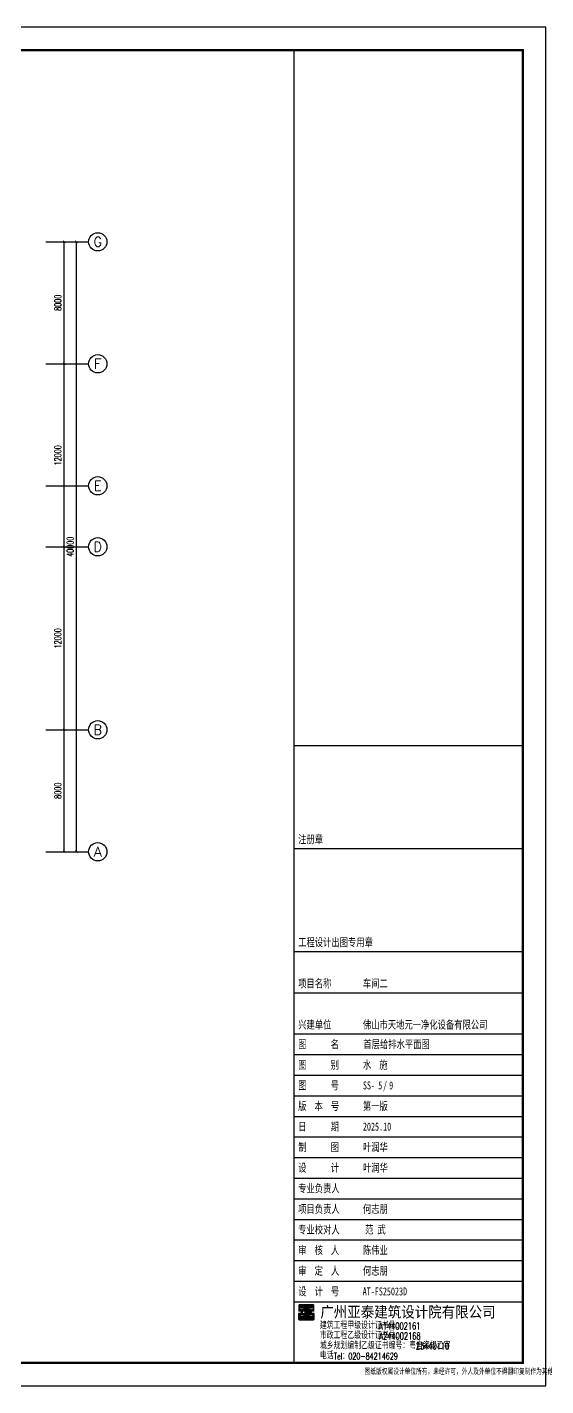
# Model space of a CAD drawing. Extents: x -620248 to 571765, y -684907 to -323071.
# Drawn here: x -123532 to -89559, y -431204 to -342104 of the extents above; entities that cross this region are included whole.
import ezdxf
from ezdxf.enums import TextEntityAlignment as Align

# ---------------------------------------------------------------- set-up
doc = ezdxf.new("R2010")
doc.units = 0
doc.header["$LTSCALE"] = 1000
doc.header["$MEASUREMENT"] = 0
for name, color, linetype in [('4', 4, 'Continuous'), ('9', 9, 'Continuous'), ('AXIS', 3, 'Continuous'), ('AXIS_TEXT', 7, 'Continuous'), ('PUB_TITLE', 4, 'Continuous'), ('TWT_TEXT', 7, 'Continuous'), ('WALL', 7, 'Continuous'), ('框', 130, 'Continuous')]:
    doc.layers.add(name, color=color, linetype=linetype)
doc.styles.add('-宋体', font='simsun_0.shx', dxfattribs={"width": 0.8})
doc.styles.add('_TCH_AXIS', font='COMPLEX', dxfattribs={"bigfont": 'GBCBIG'})
doc.styles.add('_TCH_DIM', font='SIMPLEX.shx', dxfattribs={"width": 0.8, "bigfont": 'GBCBIG.shx'})
doc.styles.add('_TCH_DIM_T3', font='SIMPLEX.shx', dxfattribs={"width": 0.564706, "bigfont": 'GBCBIG.shx'})
doc.styles.add('COMPLEX', font='COMPLEX')
doc.styles.add('TBC', font='simhei_0.shx', dxfattribs={"width": 0.9})
doc.styles.add('天正', font='SIMPLEX.shx', dxfattribs={"width": 0.7, "bigfont": 'HZTXT.shx'})
doc.dimstyles.new('_TCH_ARCH&&150', dxfattribs={"dimtxt": 446.25, "dimasz": 150, "dimexe": 375, "dimexo": 450, "dimgap": 189.375, "dimtad": 1, "dimdec": 0, "dimzin": 0, "dimdsep": 46, "dimtxsty": '_TCH_DIM_T3', "dimblk": 'ARCHTICK', "dimcen": 0.09, "dimclrt": 7, "dimazin": 2, "dimtfac": 1, "dimtdec": 0, "dimtix": 1, "dimtmove": 2, "dimatfit": 3, "dimfxl": 1, "dimtolj": 1, "dimtzin": 0, "dimarcsym": 0})

# ---------------------------------------------------------------- blocks, each defined once
blk = doc.blocks.new('_ArchTick')
at = {"color": 0, "linetype": 'ByBlock', "const_width": 0.4}
blk.add_lwpolyline([(-0.5, -0.5), (0.5, 0.5)], dxfattribs=at)
blk = doc.blocks.new('*D246')
at = {"layer": 'AXIS', "color": 0, "lineweight": -2, "transparency": 16777216}
for p, q in [((119150, 48500), (121075, 48500)), ((120700, 8500), (120700, 48500)), ((119150, 8500), (121075, 8500))]:
    blk.add_line(p, q, dxfattribs=at)
at = {"layer": 'Defpoints', "color": 0, "transparency": 16777216}
for p in [(118700, 48500), (120700, 48500), (118700, 8500)]:
    blk.add_point(p, dxfattribs=at)
at = {"layer": 'AXIS', "color": 0, "lineweight": -2, "transparency": 16777216, "xscale": 150, "yscale": 150, "zscale": 150}
for p, rotation in [((120700, 48500), 90), ((120700, 8500), 270)]:
    blk.add_blockref('_ArchTick', p, dxfattribs=dict(at, rotation=rotation))
at = {"layer": 'AXIS', "color": 7, "transparency": 16777216, "insert": (120287, 28500), "char_height": 446.2, "attachment_point": 5, "rotation": 90, "style": '_TCH_DIM_T3'}
blk.add_mtext('\\A1;40000', dxfattribs=at)
blk = doc.blocks.new('*D247')
at = {"layer": 'AXIS', "color": 0, "lineweight": -2, "transparency": 16777216}
for p, q in [((119150, 16500), (120275, 16500)), ((119900, 8500), (119900, 16500)), ((119150, 8500), (120275, 8500))]:
    blk.add_line(p, q, dxfattribs=at)
at = {"layer": 'Defpoints', "color": 0, "transparency": 16777216}
for p in [(118700, 16500), (119900, 16500), (118700, 8500)]:
    blk.add_point(p, dxfattribs=at)
at = {"layer": 'AXIS', "color": 0, "lineweight": -2, "transparency": 16777216, "xscale": 150, "yscale": 150, "zscale": 150}
for p, rotation in [((119900, 16500), 90), ((119900, 8500), 270)]:
    blk.add_blockref('_ArchTick', p, dxfattribs=dict(at, rotation=rotation))
at = {"layer": 'AXIS', "color": 7, "transparency": 16777216, "insert": (119487, 12500), "char_height": 446.2, "attachment_point": 5, "rotation": 90, "style": '_TCH_DIM_T3'}
blk.add_mtext('\\A1;8000', dxfattribs=at)
blk = doc.blocks.new('*D248')
at = {"layer": 'AXIS', "color": 0, "lineweight": -2, "transparency": 16777216}
for p, q in [((119150, 28500), (120275, 28500)), ((119900, 16500), (119900, 28500)), ((119150, 16500), (120275, 16500))]:
    blk.add_line(p, q, dxfattribs=at)
at = {"layer": 'Defpoints', "color": 0, "transparency": 16777216}
for p in [(118700, 28500), (119900, 28500), (118700, 16500)]:
    blk.add_point(p, dxfattribs=at)
at = {"layer": 'AXIS', "color": 0, "lineweight": -2, "transparency": 16777216, "xscale": 150, "yscale": 150, "zscale": 150}
for p, rotation in [((119900, 28500), 90), ((119900, 16500), 270)]:
    blk.add_blockref('_ArchTick', p, dxfattribs=dict(at, rotation=rotation))
at = {"layer": 'AXIS', "color": 7, "transparency": 16777216, "insert": (119487, 22500), "char_height": 446.2, "attachment_point": 5, "rotation": 90, "style": '_TCH_DIM_T3'}
blk.add_mtext('\\A1;12000', dxfattribs=at)
blk = doc.blocks.new('*D249')
at = {"layer": 'AXIS', "color": 0, "lineweight": -2, "transparency": 16777216}
for p, q in [((119150, 40500), (120275, 40500)), ((119900, 28500), (119900, 40500)), ((119150, 28500), (120275, 28500))]:
    blk.add_line(p, q, dxfattribs=at)
at = {"layer": 'Defpoints', "color": 0, "transparency": 16777216}
for p in [(118700, 40500), (119900, 40500), (118700, 28500)]:
    blk.add_point(p, dxfattribs=at)
at = {"layer": 'AXIS', "color": 0, "lineweight": -2, "transparency": 16777216, "xscale": 150, "yscale": 150, "zscale": 150}
for p, rotation in [((119900, 40500), 90), ((119900, 28500), 270)]:
    blk.add_blockref('_ArchTick', p, dxfattribs=dict(at, rotation=rotation))
at = {"layer": 'AXIS', "color": 7, "transparency": 16777216, "insert": (119487, 34500), "char_height": 446.2, "attachment_point": 5, "rotation": 90, "style": '_TCH_DIM_T3'}
blk.add_mtext('\\A1;12000', dxfattribs=at)
blk = doc.blocks.new('*D250')
at = {"layer": 'AXIS', "color": 0, "lineweight": -2, "transparency": 16777216}
for p, q in [((119150, 48500), (120275, 48500)), ((119900, 40500), (119900, 48500)), ((119150, 40500), (120275, 40500))]:
    blk.add_line(p, q, dxfattribs=at)
at = {"layer": 'Defpoints', "color": 0, "transparency": 16777216}
for p in [(118700, 48500), (119900, 48500), (118700, 40500)]:
    blk.add_point(p, dxfattribs=at)
at = {"layer": 'AXIS', "color": 0, "lineweight": -2, "transparency": 16777216, "xscale": 150, "yscale": 150, "zscale": 150}
for p, rotation in [((119900, 48500), 90), ((119900, 40500), 270)]:
    blk.add_blockref('_ArchTick', p, dxfattribs=dict(at, rotation=rotation))
at = {"layer": 'AXIS', "color": 7, "transparency": 16777216, "insert": (119487, 44500), "char_height": 446.2, "attachment_point": 5, "rotation": 90, "style": '_TCH_DIM_T3'}
blk.add_mtext('\\A1;8000', dxfattribs=at)
blk = doc.blocks.new('_AXISO')
blk.add_circle((0, 0), 0.5)
at = {"layer": 'AXIS_TEXT', "style": 'COMPLEX', "width": 1.041667}
blk.add_attdef('A', text='', height=0.56, dxfattribs=at).set_placement((-0.25, -0.28), (0.25, -0.28), align=Align.FIT)
blk = doc.blocks.new('A$C54597E38')
at = {"layer": '9'}
h = blk.add_hatch(dxfattribs=at)
h.set_pattern_fill('ANSI31', color=256, scale=70.630202, angle=135, style=0)
h.set_pattern_definition([(180, (-153496.256, -56662.455), (-2e-15, -8.82877527), [])])
edge = h.paths.add_edge_path()
edge.add_line((99, 458), (99, 400))
edge.add_line((99, 400), (0, 400))
edge.add_line((0, 400), (0, 620))
edge.add_arc((64, 620), 63.6, 90, 180, ccw=False)
edge.add_line((64, 683), (622, 683))
edge.add_arc((622, 620), 63.6, 0, 90, ccw=False)
edge.add_line((685, 620), (685, 396))
edge.add_line((685, 396), (594, 396))
edge.add_line((594, 396), (594, 463))
edge.add_line((594, 463), (614, 463))
edge.add_line((614, 463), (624, 463))
edge.add_line((624, 463), (624, 613))
edge.add_line((624, 613), (68, 613))
edge.add_line((68, 613), (68, 458))
edge.add_line((68, 458), (99, 458))
h.paths.add_polyline_path([(369, 293), (369, 582), (586, 582), (586, 519), (436, 519), (436, 458), (557, 458), (557, 225), (431, 225), (431, 166), (588, 166), (588, 112), (370, 112), (370, 226), (321, 226), (321, 112), (103, 112), (103, 166), (260, 166), (260, 225), (133, 225), (133, 458), (255, 458), (255, 519), (104, 519), (104, 582), (321, 582), (321, 293)])
h.paths.add_polyline_path([(196, 399), (265, 399), (265, 289), (196, 289)], flags=16)
h.paths.add_polyline_path([(494, 399), (425, 399), (425, 289), (494, 289)], flags=16)
edge = h.paths.add_edge_path()
edge.add_line((99, 225), (99, 283))
edge.add_line((99, 283), (0, 283))
edge.add_line((0, 283), (0, 64))
edge.add_arc((64, 64), 63.6, 180, 270)
edge.add_line((64, 0), (622, 0))
edge.add_arc((622, 64), 63.6, 270, 360)
edge.add_line((685, 64), (685, 287))
edge.add_line((685, 287), (594, 287))
edge.add_line((594, 287), (594, 220))
edge.add_line((594, 220), (614, 220))
edge.add_line((614, 220), (624, 220))
edge.add_line((624, 220), (624, 71))
edge.add_line((624, 71), (68, 71))
edge.add_line((68, 71), (68, 225))
edge.add_line((68, 225), (99, 225))
blk.add_lwpolyline([(99, 225), (99, 283), (0, 283), (0, 64, 0.414214), (64, 0), (622, 0, 0.414214), (685, 64), (685, 287), (594, 287), (594, 220), (614, 220), (624, 220), (624, 71), (68, 71), (68, 225)], format="xyb", close=True, dxfattribs=at)
blk.add_lwpolyline([(369, 293), (369, 293), (369, 582), (586, 582), (586, 519), (436, 519), (436, 458), (557, 458), (557, 225), (431, 225), (431, 166), (588, 166), (588, 112), (370, 112), (370, 226), (321, 226), (321, 112), (103, 112), (103, 166), (260, 166), (260, 225), (133, 225), (133, 458), (255, 458), (255, 519), (104, 519), (104, 582), (321, 582), (321, 293), (369, 293)], dxfattribs=at)
blk.add_lwpolyline([(494, 399), (425, 399), (425, 289), (494, 289)], close=True, dxfattribs=at)
blk = doc.blocks.new('标框')
at = {"layer": '4'}
for p, q in [((-105112, 98008), (-105112, 71592)), ((-95112, 98008), (-95112, 71592))]:
    blk.add_line(p, q, dxfattribs=at)
at = {"layer": '框'}
for p, q in [((-105112, 111592), (-105112, 71592)), ((-95112, 111592), (-95112, 71592)), ((-105112, 98584), (-95112, 98584)), ((-105112, 94081), (-95112, 94081)), ((-105112, 89578), (-95112, 89578)), ((-105112, 87777), (-95112, 87777)), ((-105112, 85976), (-95112, 85976)), ((-105112, 85075), (-95112, 85075)), ((-105112, 84174), (-95112, 84174)), ((-105112, 83274), (-95112, 83274)), ((-105112, 82373), (-95112, 82373)), ((-105112, 81473), (-95112, 81473)), ((-105112, 80572), (-95112, 80572)), ((-105112, 79671), (-95112, 79671)), ((-105112, 78771), (-95112, 78771)), ((-105112, 77870), (-95112, 77870)), ((-105112, 76970), (-95112, 76970)), ((-105112, 76069), (-95112, 76069)), ((-105112, 75168), (-95112, 75168)), ((-105112, 74268), (-95112, 74268))]:
    blk.add_line(p, q, dxfattribs=at)
at = {"layer": '4'}
blk.add_blockref('A$C54597E38', (-104913, 73473), dxfattribs=at)
at = {"layer": 'TWT_TEXT', "style": 'TBC', "width": 0.9}
blk.add_text('广州亚泰建筑设计院有限公司', height=480, dxfattribs=at).set_placement((-103962, 73582))
at = {"layer": 'TWT_TEXT', "style": '_TCH_DIM'}
for s, height, p in [('建筑工程甲级设计证书号：', 300, (-103979, 73080)), ('城乡规划编制乙级证书编号：粤自资规乙字', 300, (-103979, 72198)), ('市政工程乙级设计证书号：', 300, (-103979, 72647)), ('电话', 300, (-103979, 71765)), ('图纸版权属设计单位所有，未经许可，外人及外单位不得翻印复制作为其他工程之用', 249.73, (-102027, 71082))]:
    blk.add_text(s, height=height, rotation=359.99972, dxfattribs=at).set_placement(p)
at = {"layer": 'TWT_TEXT', "style": '天正', "width": 0.67}
for s, height, p in [('A144002161', 300, (-101392, 73058)), ('A244002168', 300, (-101382, 72625)), ('23440110', 300, (-99787, 72179)), ('Tel：020-84214629', 290, (-103368, 71744))]:
    blk.add_text(s, height=height, rotation=359.99972, dxfattribs=at).set_placement(p)
at = {"layer": '框', "style": '-宋体', "width": 0.74}
for s, p in [('注册章', (-104927, 94312)), ('工程设计出图专用章', (-104926, 89809)), ('项目名称', (-104926, 88008)), ('车间二', (-102099, 88008)), ('兴建单位', (-104926, 86207)), ('佛山市天地元一净化设备有限公司', (-102100, 86207)), ('图      名', (-104926, 85353)), ('图      别', (-104926, 84452)), ('图      号', (-104926, 83552)), ('版  本  号', (-104927, 82651)), ('第一版', (-102100, 82651)), ('日      期', (-104926, 81751)), ('2025.10', (-102099, 81751)), ('制      图', (-104926, 80850)), ('设      计', (-104926, 79950)), ('专业负责人', (-104926, 79049)), ('项目负责人', (-104926, 78148)), ('专业校对人', (-104926, 77248)), ('审  核  人', (-104926, 76347)), ('审  定  人', (-104926, 75447)), ('设  计  号', (-104926, 74546)), ('AT-FS25023D', (-102108, 74546))]:
    blk.add_text(s, height=350, dxfattribs=at).set_placement(p)
for s, p in [('叶润华', (-101553, 80850)), ('叶润华', (-101553, 79950)), ('何志朋', (-101553, 78148)), ('范 武', (-101553, 77248)), ('陈伟业', (-101553, 76347)), ('何志朋', (-101553, 75447))]:
    blk.add_text(s, height=350, dxfattribs=at).set_placement(p, align=Align.CENTER)
blk = doc.blocks.new('框')
at = {"layer": '4'}
for p, q in [((-296744, 162730), (-296744, 136314)), ((-286744, 162730), (-286744, 136314))]:
    blk.add_line(p, q, dxfattribs=at)
at = {"layer": '框'}
for p, q in [((-296744, 176314), (-296744, 136314)), ((-286744, 176314), (-286744, 136314))]:
    blk.add_line(p, q, dxfattribs=at)
at = {"layer": '4'}
blk.add_blockref('标框', (-191632, 64721), dxfattribs=at)
at = {"layer": '框', "style": '-宋体', "width": 0.74}
for s, p in [('水  施', (-293732, 149174)), ('SS-  /', (-293732, 148273)), ('9', (-292587, 148273))]:
    blk.add_text(s, height=350, dxfattribs=at).set_placement(p)
blk = doc.blocks.new('A$C1DF5696A')
at = {"layer": 'AXIS'}
for p, q in [((118700, 48500), (121500, 48500)), ((118700, 40500), (121500, 40500)), ((118700, 32500), (121500, 32500)), ((118700, 28500), (121500, 28500)), ((118700, 16500), (121500, 16500)), ((118700, 8500), (121500, 8500))]:
    blk.add_line(p, q, dxfattribs=at)
ref = blk.add_blockref('_AXISO', (122100, 48500), dxfattribs=dict(at, xscale=1200, yscale=1200, zscale=1200))
ref.add_attrib('A', 'G', dxfattribs={"layer": 'AXIS_TEXT', "height": 637.8, "style": '_TCH_AXIS'}).set_placement((121826.7, 48181.1), (122373.3, 48181.1), align=Align.FIT)
ref = blk.add_blockref('_AXISO', (122100, 40500), dxfattribs=dict(at, xscale=1200, yscale=1200, zscale=1200))
ref.add_attrib('A', 'F', dxfattribs={"layer": 'AXIS_TEXT', "height": 668.2, "style": '_TCH_AXIS'}).set_placement((121845.5, 40165.9), (122354.5, 40165.9), align=Align.FIT)
ref = blk.add_blockref('_AXISO', (122100, 32500), dxfattribs=dict(at, xscale=1200, yscale=1200, zscale=1200))
ref.add_attrib('A', 'E', dxfattribs={"layer": 'AXIS_TEXT', "height": 668.2, "style": '_TCH_AXIS'}).set_placement((121845.5, 32165.9), (122354.5, 32165.9), align=Align.FIT)
ref = blk.add_blockref('_AXISO', (122100, 28500), dxfattribs=dict(at, xscale=1200, yscale=1200, zscale=1200))
ref.add_attrib('A', 'D', dxfattribs={"layer": 'AXIS_TEXT', "height": 652.9, "style": '_TCH_AXIS'}).set_placement((121835.7, 28173.6), (122364.3, 28173.6), align=Align.FIT)
ref = blk.add_blockref('_AXISO', (122100, 16500), dxfattribs=dict(at, xscale=1200, yscale=1200, zscale=1200))
ref.add_attrib('A', 'B', dxfattribs={"layer": 'AXIS_TEXT', "height": 652.9, "style": '_TCH_AXIS'}).set_placement((121835.7, 16173.6), (122364.3, 16173.6), align=Align.FIT)
ref = blk.add_blockref('_AXISO', (122100, 8500), dxfattribs=dict(at, xscale=1200, yscale=1200, zscale=1200))
ref.add_attrib('A', 'A', dxfattribs={"layer": 'AXIS_TEXT', "height": 637.8, "style": '_TCH_AXIS'}).set_placement((121826.7, 8181.1), (122373.3, 8181.1), align=Align.FIT)
for p1, p2, distance, picture, middle in [((118700, 8500), (118700, 48500), -2000, '*D246', (120287.5, 28500)), ((118700, 40500), (118700, 48500), -1200, '*D250', (119487.5, 44500)), ((118700, 28500), (118700, 40500), -1200, '*D249', (119487.5, 34500)), ((118700, 16500), (118700, 28500), -1200, '*D248', (119487.5, 22500)), ((118700, 8500), (118700, 16500), -1200, '*D247', (119487.5, 12500))]:
    dim = blk.add_aligned_dim(p1=p1, p2=p2, distance=distance, dimstyle='_TCH_ARCH&&150', dxfattribs=at)
    dim.commit()
    dim.dimension.update_dxf_attribs({"geometry": picture, "text_midpoint": middle})

msp = doc.modelspace()

# ---------------------------------------------------------------- linework, layer by layer
at = {"layer": '4'}
msp.add_line((-106059.4, -343603.7), (-106059.4, -429703.7), dxfattribs=at)
at = {"layer": 'PUB_TITLE'}
msp.add_lwpolyline([(-247209.4, -431203.7), (-89559.4, -431203.7), (-89559.4, -342103.7), (-247209.4, -342103.7)], close=True, dxfattribs=at)
at = {"layer": 'PUB_TITLE', "const_width": 150}
msp.add_lwpolyline([(-243459.4, -429703.7), (-91059.4, -429703.7), (-91059.4, -343603.7), (-243459.4, -343603.7)], close=True, dxfattribs=at)

# ---------------------------------------------------------------- block references
at = {"layer": '4', "xscale": 1.5, "yscale": 1.5, "zscale": 1.5}
msp.add_blockref('框', (339056.9, -634174.5), dxfattribs=at)
at = {"layer": 'WALL'}
msp.add_blockref('A$C1DF5696A', (-241007.3, -404680.6), dxfattribs=at)

# ---------------------------------------------------------------- texts
at = {"layer": 'PUB_TITLE', "style": '-宋体', "width": 0.74}
msp.add_text('首层给排水平面图', height=525, dxfattribs=at).set_placement((-101509.4, -409062.8))
at = {"layer": 'PUB_TITLE', "color": 4, "style": '-宋体', "width": 0.74}
msp.add_text('5', height=525, dxfattribs=at).set_placement((-100406.7, -411761.9), align=Align.CENTER)

doc.saveas('drawing.dxf')
